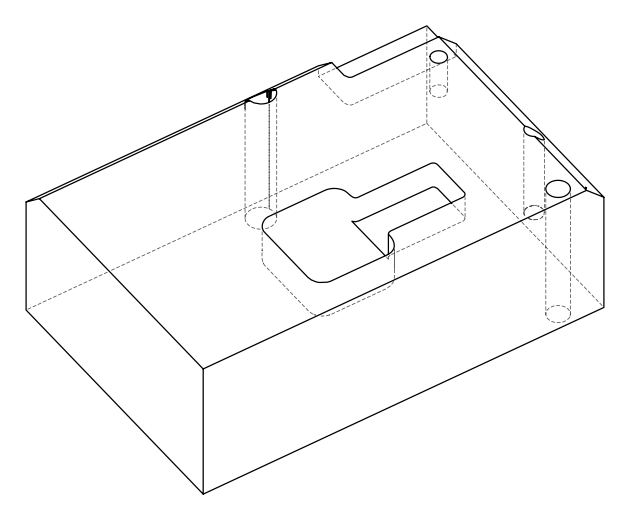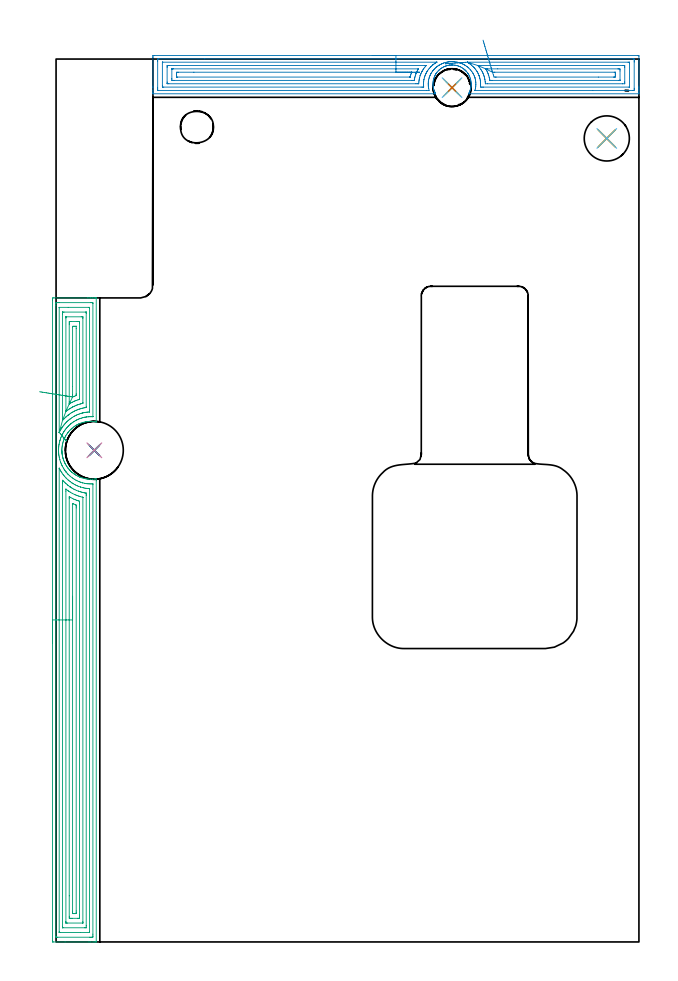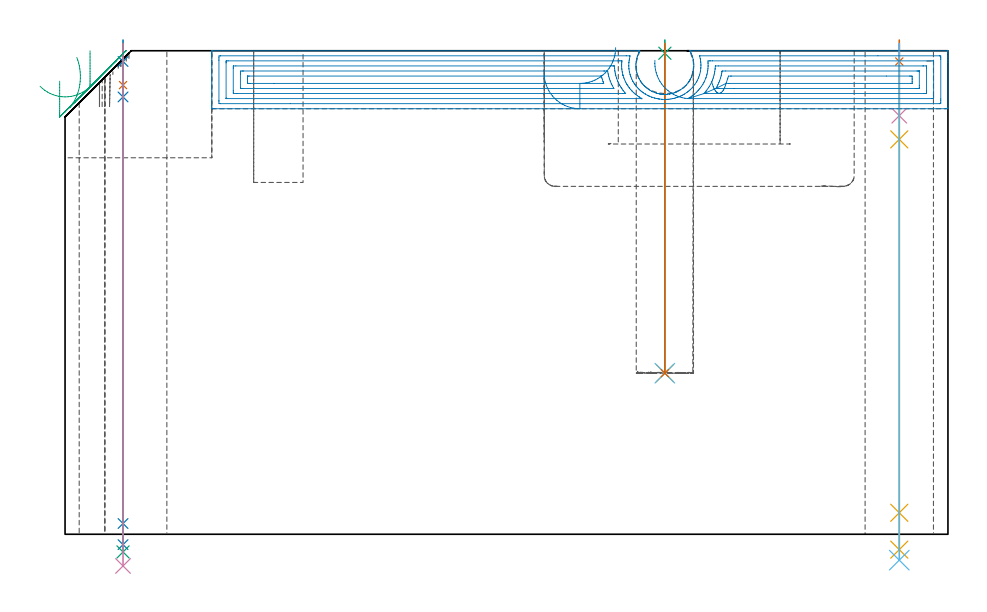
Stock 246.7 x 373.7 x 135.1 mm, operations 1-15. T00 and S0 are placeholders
(PLAN: 20 operations, 16 tool changes, 132.9 min)
(1 SPOT_DRILL | STEP1HOLE | NXT0321_9005460120000 | 0.05 min | 182 mm3)
(2 SPOT_DRILL_1 | STEP1HOLE_1 | NXT0321_9005460120000 | 0.05 min | 183 mm3)
(3 SPOT_DRILL_2 | STEP1POCKET | NXT0321_9005460120000 | 0.03 min | 3 mm3)
(4 DRILL_BLIND_HOLE_INTO_CENTER | STEP1HOLE | NXT0301_092 | 0.08 min | 1730 mm3)
(5 GUN_DRILL_THROUGH_HOLE | STEP1HOLE | UGT0307_009 | 0.67 min | 13352 mm3)
(6 DRILL_TO_ENLARGE_THROUGH_HOLE | STEP1HOLE | UGT0301_258 | 0.58 min | 23397 mm3)
(7 DRILL_BLIND_HOLE_INTO_CENTER_1 | STEP1HOLE_1 | NXT0301_035 | 0.05 min | 208 mm3)
(8 GUN_DRILL_THROUGH_HOLE_1 | STEP1HOLE_1 | UGT0307_002 | 0.61 min | 3529 mm3)
(9 SPADE_DRILL_TO_ENLARGE_THROUGH_HOLE | STEP1HOLE_1 | UGT0306_006 | 0.57 min | 21522 mm3)
(10 DRILL_TO_ENLARGE_THROUGH_HOLE_1 | STEP1HOLE_1 | UGT0301_058 | 0.59 min | 38191 mm3)
(11 DRILL_BLIND_HOLE_INTO_CENTER_2 | STEP1POCKET | NXT0301_065 | 0.37 min | 6148 mm3)
(12 DRILL_TO_ENLARGE_BLIND_HOLE | STEP1POCKET | UGT0301_375 | 0.37 min | 9744 mm3)
(13 BORE_BLIND_HOLE | STEP1POCKET | UGT0332_065 | 0.37 min | 2192 mm3)
(14 AREA_MILL | FG_CHAMFER_SURFACE | UGT0205_001 | 10.01 min | 27085 mm3)
(15 AREA_MILL_1 | FG_CHAMFER_SURFACE_1 | UGT0205_001 | 15.01 min | 46143 mm3)
(16 MILL_CORNER_NOTCH_RECTANGULAR | CORNER_NOTCH_RECTANGULAR | NXT0201_013 | Follow Part, ap 2.5, ae 75% | 17.71 min | 121466 mm3)
(17 MILL_OPEN_POCKET | POCKET_OPEN | NXT0201_008 | Follow Part, ap 1.5, ae 75% | 81.84 min | 259077 mm3)
(18 MILL_RECTANGULAR_POCKET | POCKET_RECTANGULAR_STRAIGHT | NXT0201_007 | Follow Part, ap 6.25, ae 75% | 2.84 min | 78554 mm3)
(19 MILL_BLIND_HOLE_FROM_SOLID_MATERIAL | STEP1POCKET_1 | NXT0201_013 | Spiral | 0.92 min | 5491 mm3)
(20 BORE_BLIND_HOLE_1 | STEP1POCKET_1 | UGT0332_073 | 0.16 min | 3 mm3)
(TOOL NXT0321_9005460120000 | NC Spot Drill, 142deg, 12mm, Carbide, Uncoated | D12 PA142 FL30 Z2)
(TOOL NXT0301_092 | Carbide Drill 12.1mm [860.1-1210-061A1-MM 2214] | D12.1 PA140 FL77 Z2)
(TOOL UGT0307_009 | Gun Drill 12 mm | D12 PA130 FL24 Z1)
(TOOL UGT0301_258 | Twist Drill 19.1 mm | D19.1 PA118 FL140 Z2)
(TOOL NXT0301_035 | Carbide Drill 6.4mm [860.1-0640-032A1-MM 2214] | D6.4 PA140 FL53 Z2)
(TOOL UGT0307_002 | Gun Drill 6 mm | D6 PA130 FL24 Z1)
(TOOL UGT0306_006 | Spade Drill 15.5mm | D15.5 PA132 FL10 Z2)
(TOOL UGT0301_058 | Twist Drill 24.5 mm | D24.5 PA118 FL160 Z2)
(TOOL NXT0301_065 | Carbide Drill 9.4mm [860.1-0940-075A1-MM 2214] | D9.4 PA140 FL98 Z2)
(TOOL UGT0301_375 | Twist Drill Flat Bottom 15 mm | D15 PA180 FL120 Z2)
(TOOL UGT0332_065 | 16 mm Boring Bar Slip Fit | D16)
(TOOL UGT0205_001 | Chamfer Mill 20 x 3 x 45 deg. | D20 FL50 Z2)
(TOOL NXT0201_013 | ENDMILL 10mm | D10 FL30 Z4)
(TOOL NXT0201_008 | ENDMILL 6mm [2P460-0600-NA 1630] | D6 FL26 Z6)
(TOOL NXT0201_007 | ENDMILL 25mm [R216.25-25050GCK54P 1620] | D25 R3 FL54 Z5)
(TOOL UGT0332_073 | 13.8 mm Rough Boring Bar | D13.8)
(OP 1 SPOT_DRILL)
G17 G21 G94 G90
T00 M6
G54
G17 G0 G90 X233.1 Y340.1 S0 M3
G43 Z145.1 H0
G94 G81 G98 Z132.1 F250. R138.1
G80
M5
M2
(OP 2 SPOT_DRILL_1)
G17 G21 G94 G90
T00 M6
G54
G17 G0 G90 X16.2 Y208.1 S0 M3
G43 Z145.1 H0
G94 G81 G98 Z132.1 F250. R138.1
G80
M5
M2
(OP 3 SPOT_DRILL_2)
G17 G21 G94 G90
T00 M6
G54
G17 G0 G90 X167.6 Y361.6 S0 M3
G43 Z145.1 H0
G94 G81 G98 Z134.403 F250. R138.1
G80
M5
M2
(OP 4 DRILL_BLIND_HOLE_INTO_CENTER)
G17 G21 G94 G90
T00 M6
G54
G17 G0 G90 X233.1 Y340.1 S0 M3
G43 Z145.1 H1
G94 G81 G98 Z116.95 F250. R137.1
G80
M5
M2
(OP 5 GUN_DRILL_THROUGH_HOLE)
G17 G21 G94 G90
T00 M6
G54
G17 G0 G90 X233.1 Y340.1 M8
G43 Z145.1 H0
Z131.31
S716 M3
G94 G1 Z110.336 F125. M26
G4 X.084
Z6. F250.
G4 X.084
Z-4.298 F125.
G4 X.084
M5
M9
G0 Z131.31
Z145.1
M2
(OP 6 DRILL_TO_ENLARGE_THROUGH_HOLE)
G17 G21 G94 G90
T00 M6
G54
G17 G0 G90 X233.1 Y340.1 S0 M3
G43 Z145.1 H0
G94 G73 G98 Z-7.238 F250. Q17.792 R137.1
G80
M5
M2
(OP 7 DRILL_BLIND_HOLE_INTO_CENTER_1)
G17 G21 G94 G90
T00 M6
G54
G17 G0 G90 X16.2 Y208.1 S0 M3
G43 Z145.1 H1
G94 G81 G98 Z125.5 F250. R137.1
G80
M5
M2
(OP 8 GUN_DRILL_THROUGH_HOLE_1)
G17 G21 G94 G90
T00 M6
G54
G17 G0 G90 X16.2 Y208.1 M8
G43 Z145.1 H0
Z132.472
S716 M3
G94 G1 Z122.193 F125. M26
G4 X.084
Z3. F250.
G4 X.084
Z-2.899 F125.
G4 X.084
M5
M9
G0 Z132.472
Z145.1
M2
(OP 9 SPADE_DRILL_TO_ENLARGE_THROUGH_HOLE)
G17 G21 G94 G90
T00 M6
G54
G17 G0 G90 X16.2 Y208.1 S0 M3
G43 Z145.1 H0
G94 G73 G98 Z-4.951 F250. Q14.005 R137.1
G80
M5
M2
(OP 10 DRILL_TO_ENLARGE_THROUGH_HOLE_1)
G17 G21 G94 G90
T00 M6
G54
G17 G0 G90 X16.2 Y208.1 S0 M3
G43 Z145.1 H0
G94 G73 G98 Z-8.861 F250. Q23.993 R137.1
G80
M5
M2
(OP 11 DRILL_BLIND_HOLE_INTO_CENTER_2)
G17 G21 G94 G90
T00 M6
G54
G17 G0 G90 X167.6 Y361.6 S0 M3
G43 Z145.1 H1
G94 G81 G98 Z45. F250. R137.1
G80
M5
M2
(OP 12 DRILL_TO_ENLARGE_BLIND_HOLE)
G17 G21 G94 G90
T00 M6
G54
G17 G0 G90 X167.6 Y361.6 S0 M3
G43 Z145.1 H0
G94 G73 G98 Z45. F250. Q12.871 R137.1
G80
M5
M2
(OP 13 BORE_BLIND_HOLE)
G17 G21 G94 G90
T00 M6
G54
G17 G0 G90 X167.6 Y361.6 S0 M3
G43 Z145.1 H0
G94 G85 G98 Z45. F250. R137.1
G80
M5
M2
(OP 14 AREA_MILL)
G17 G21 G94 G90
T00 M6
G54
G17 G0 G90 X133.85 Y375.2 S1061 M3
G43 Z145.1 H0
Z128.9
G94 G1 X133.888 Z128.028 F250.
X134.002 Z127.163
X134.191 Z126.312
X134.453 Z125.48
X134.787 Z124.674
X135.19 Z123.9
X135.658 Z123.164
X136.19 Z122.472
X136.779 Z121.829
X137.422 Z121.24
X138.114 Z120.708
X138.85 Z120.24
X139.624 Z119.837
X140.43 Z119.503
X141.262 Z119.241
X142.114 Z119.052
X142.978 Z118.938
X143.85 Z118.9
X246.088
X246.433 Y375.196 Z118.902
X246.69 Y375.192 Z118.906
X246.7 Y374.931 Z119.166
Y362.214 Z131.88
Y361.655 Z132.442
Y361.325 Z132.771
Y360.766 Z133.33
Y360.437 Z133.658
Y359.779 Z134.321
Y359.406 Z134.693
X246.693 Y359.037 Z135.054
X246.69 Y359.003 Z135.088
X246.535 Y359. Z135.1
X174.655
X174.6 Y359.005 Z135.092
X174.623 Y359.06 Z135.038
X174.655 Y359.124 Z134.976
X174.721 Y359.242 Z134.858
X174.757 Y359.31 Z134.79
X174.928 Y359.65 Z134.45
X175.018 Y359.854 Z134.246
X175.19 Y360.294 Z133.806
X175.338 Y360.738 Z133.362
X175.521 Y361.415 Z132.685
X175.559 Y361.622 Z132.478
X175.625 Y362.063 Z132.037
X175.67 Y362.506 Z131.594
X175.69 Y362.948 Z131.152
X175.687 Y363.39 Z130.71
X175.66 Y363.833 Z130.267
X175.606 Y364.274 Z129.826
X175.521 Y364.785 Z129.315
X175.427 Y365.158 Z128.942
X175.295 Y365.602 Z128.498
X175.138 Y366.042 Z128.058
X174.949 Y366.487 Z127.613
X174.735 Y366.926 Z127.174
X174.655 Y367.072 Z127.028
X174.629 Y367.121 Z126.979
X174.476 Y367.365 Z126.732
X174.413 Y367.467 Z126.629
X174.359 Y367.544 Z126.55
X174.209 Y367.766 Z126.334
X174.178 Y367.81 Z126.29
X173.736 Y368.38 Z125.716
X173.598 Y368.54 Z125.559
X173.465 Y368.681 Z125.418
X173.453 Y368.693 Z125.405
X173.154 Y368.986 Z125.113
X173.11 Y369.025 Z125.072
X173.043 Y369.086 Z125.013
X172.87 Y369.245 Z124.854
X172.844 Y369.268 Z124.831
X172.779 Y369.321 Z124.777
X172.654 Y369.425 Z124.674
X172.457 Y369.577 Z124.521
X171.952 Y369.922 Z124.177
X171.53 Y370.17 Z123.927
X171.51 Y370.182 Z123.915
X171.06 Y370.421 Z123.677
X170.974 Y370.461 Z123.638
X170.85 Y370.513 Z123.587
X170.637 Y370.598 Z123.497
X170.573 Y370.624 Z123.471
X170.377 Y370.697 Z123.4
X170.168 Y370.773 Z123.324
X169.723 Y370.906 Z123.19
X169.276 Y371.016 Z123.081
X168.898 Y371.086 Z123.013
X168.83 Y371.099 Z123.001
X168.384 Y371.155 Z122.944
X167.938 Y371.183 Z122.908
X167.874 Z122.905
X167.629 Y371.187 Z122.903
X167.602 Y371.188 Z122.902
X167.512 Z122.899
X167.469 Y371.187 Z122.901
X167.317 Y371.181 Z122.907
X167.252 Y371.179 Z122.913
X167.177 Y371.177 Z122.919
X167.045 Y371.172 Z122.925
X166.619 Y371.129 Z122.965
X166.599 Y371.127 Z122.967
X166.555 Y371.121 Z122.975
X166.399 Y371.099 Z123.
X166.173 Y371.063 Z123.034
X166.152 Y371.06 Z123.037
X165.707 Y370.967 Z123.13
X165.259 Y370.845 Z123.251
X165.138 Y370.805 Z123.293
X164.833 Y370.702 Z123.394
X164.815 Y370.695 Z123.401
X164.23 Y370.461 Z123.638
X163.923 Y370.31 Z123.787
X163.586 Y370.123 Z123.977
X163.472 Y370.059 Z124.041
X163.24 Y369.913 Z124.186
X163.031 Y369.783 Z124.317
X162.742 Y369.578 Z124.522
X162.436 Y369.333 Z124.766
X162.139 Y369.077 Z125.022
X162.019 Y368.957 Z125.142
X161.94 Y368.877 Z125.219
X161.857 Y368.795 Z125.303
X161.755 Y368.693 Z125.405
X161.247 Y368.117 Z125.983
X161.019 Y367.81 Z126.29
X160.843 Y367.544 Z126.554
X160.815 Y367.502 Z126.598
X160.73 Y367.373 Z126.727
X160.466 Y366.926 Z127.174
X160.354 Y366.715 Z127.385
X160.066 Y366.042 Z128.058
X159.905 Y365.602 Z128.498
X159.774 Y365.158 Z128.942
X159.67 Y364.717 Z129.383
X159.592 Y364.274 Z129.826
X159.54 Y363.833 Z130.267
X159.513 Y363.39 Z130.71
X159.51 Y362.948 Z131.152
X159.53 Y362.506 Z131.594
X159.575 Y362.063 Z132.037
X159.644 Y361.622 Z132.478
X159.739 Y361.179 Z132.921
X159.859 Y360.738 Z133.362
X160.01 Y360.294 Z133.806
X160.186 Y359.854 Z134.246
X160.318 Y359.56 Z134.54
X160.369 Y359.457 Z134.643
X160.391 Y359.412 Z134.687
X160.507 Y359.193 Z134.904
X160.514 Y359.178 Z134.918
X160.6 Y359.004 Z135.089
X160.369 Y359. Z135.1
X41.165
X41.01 Y359.003 Z135.088
X41.007 Y359.037 Z135.054
X41. Y359.406 Z134.693
Y359.779 Z134.32
Y360.437 Z133.658
Y361.654 Z132.442
Y362.214 Z131.88
Y374.372 Z119.726
X41.002 Y374.651 Z119.446
X41.008 Y375.192 Z118.906
X41.066 Y375.194 Z118.903
X41.612 Y375.2 Z118.9
X143.85
Y373.786 Z120.314
X244.28 Y373.785 Z120.315
X244.302 Y373.784 Z120.316
X244.69 Y373.763 Z120.337
X244.697 Y373.37 Z120.73
X244.699 Y372.875 Z121.225
X244.7 Y372.479 Z121.621
X244.699 Y361.325 Z132.775
X244.698 Y360.932 Z133.168
X244.69 Y360.437 Z133.663
X244.324 Y360.416 Z133.684
X244.302 Y360.415 Z133.685
X227.137 Y360.414 Z133.686
X177.356 Y360.415 Z133.685
X177.334 Y360.417 Z133.683
X177.314 Y360.42 Z133.68
X177.298 Y360.426 Z133.674
Y360.437 Z133.663
X177.303 Y360.468 Z133.632
X177.334 Y360.591 Z133.509
X177.482 Y361.178 Z132.922
X177.511 Y361.325 Z132.775
X177.608 Y361.942 Z132.158
X177.635 Y362.214 Z131.886
X177.673 Y362.765 Z131.335
X177.679 Y363.102 Z130.998
X177.663 Y363.664 Z130.436
X177.638 Y363.991 Z130.109
X177.549 Y364.665 Z129.435
X177.509 Y364.879 Z129.221
X177.334 Y365.614 Z128.486
X177.289 Y365.767 Z128.333
X177.269 Y365.832 Z128.268
X177.088 Y366.327 Z127.773
X176.955 Y366.656 Z127.444
X176.646 Y367.341 Z126.759
X176.535 Y367.544 Z126.556
X176.441 Y367.711 Z126.389
X175.963 Y368.433 Z125.667
X175.548 Y368.973 Z125.127
X175.254 Y369.321 Z124.779
X174.655 Y369.914 Z124.186
X174.325 Y370.209 Z123.891
X174.012 Y370.46 Z123.64
X173.762 Y370.643 Z123.457
X173.067 Y371.098 Z123.002
X172.87 Y371.217 Z122.883
X172.589 Y371.377 Z122.723
X172.166 Y371.592 Z122.508
X171.977 Y371.677 Z122.423
X171.204 Y371.986 Z122.114
X171.084 Y372.03 Z122.07
X171.016 Y372.053 Z122.047
X170.525 Y372.196 Z121.904
X170.191 Y372.282 Z121.818
X169.8 Y372.375 Z121.725
X169.298 Y372.467 Z121.633
X168.741 Y372.54 Z121.56
X168.405 Y372.568 Z121.532
X168.097 Y372.59 Z121.51
X167.786 Y372.602 Z121.498
X167.621 Y372.606 Z121.494
X167.547 Y372.607 Z121.493
X167.512
X166.912 Y372.583 Z121.517
X166.878 Y372.581 Z121.519
X166.619 Y372.553 Z121.547
X166.108 Y372.495 Z121.605
X165.93 Y372.469 Z121.631
X165.726 Y372.436 Z121.664
X165.35 Y372.361 Z121.739
X164.833 Y372.239 Z121.861
X164.634 Y372.185 Z121.915
X163.992 Y371.986 Z122.114
X163.953 Y371.974 Z122.126
X163.318 Y371.718 Z122.382
X163.206 Y371.67 Z122.43
X163.048 Y371.596 Z122.504
X162.715 Y371.429 Z122.671
X162.155 Y371.122 Z122.978
X162.14 Y371.113 Z122.987
X162.116 Y371.098 Z123.002
X161.6 Y370.761 Z123.339
X161.262 Y370.519 Z123.581
X161.088 Y370.383 Z123.717
X160.876 Y370.209 Z123.891
X160.605 Y369.974 Z124.126
X160.369 Y369.75 Z124.35
X160.156 Y369.533 Z124.567
X159.96 Y369.321 Z124.779
X159.733 Y369.065 Z125.035
X159.476 Y368.765 Z125.335
X159.333 Y368.575 Z125.525
X159.234 Y368.433 Z125.667
X158.975 Y368.042 Z126.058
X158.666 Y367.544 Z126.556
X158.635 Y367.493 Z126.607
X158.583 Y367.4 Z126.7
X158.349 Y366.889 Z127.211
X158.249 Y366.656 Z127.444
X158.089 Y366.259 Z127.841
X157.921 Y365.767 Z128.333
X157.868 Y365.591 Z128.509
X157.69 Y364.915 Z129.185
X157.685 Y364.885 Z129.215
X157.572 Y364.108 Z129.992
X157.562 Y363.991 Z130.109
X157.52 Y363.272 Z130.828
X157.521 Y363.102 Z130.998
X157.546 Y362.357 Z131.743
X157.561 Y362.214 Z131.886
X157.612 Y361.814 Z132.286
X157.684 Y361.332 Z132.768
X157.69 Y361.301 Z132.799
X157.895 Y360.437 Z133.663
X157.71 Y360.417 Z133.683
X157.69 Y360.416 Z133.684
X156.82 Y360.414 Z133.686
X43.42 Y360.415 Z133.685
X43.398 Y360.416 Z133.684
X43.01 Y360.437 Z133.663
X43.003 Y360.83 Z133.27
X43.001 Y361.325 Z132.775
X43. Y361.721 Z132.379
X43.001 Y372.875 Z121.225
X43.002 Y373.268 Z120.832
X43.01 Y373.763 Z120.337
X43.376 Y373.784 Z120.316
X43.398 Y373.785 Z120.315
X62.939 Y373.786 Z120.314
X143.85
Y372.372 Z121.728
X160.958 Y372.371 Z121.729
X161.083 Y372.368 Z121.732
X161.133 Y372.366 Z121.734
X161.134 Y372.365 Z121.735
X161.124 Y372.356 Z121.744
X161.069 Y372.32 Z121.78
X160.98 Y372.267 Z121.833
X160.523 Y371.986 Z122.114
X160.429 Y371.926 Z122.174
X160.369 Y371.886 Z122.214
X159.905 Y371.56 Z122.54
X159.476 Y371.232 Z122.868
X159.402 Y371.172 Z122.928
X159.316 Y371.098 Z123.002
X158.931 Y370.751 Z123.349
X158.583 Y370.417 Z123.683
X158.481 Y370.311 Z123.789
X158.387 Y370.209 Z123.891
X158.062 Y369.839 Z124.261
X157.69 Y369.408 Z124.692
X157.652 Y369.359 Z124.741
X157.625 Y369.321 Z124.779
X157.289 Y368.831 Z125.269
X157.032 Y368.433 Z125.667
X156.942 Y368.289 Z125.811
X156.797 Y368.047 Z126.053
X156.627 Y367.713 Z126.387
X156.548 Y367.544 Z126.556
X156.35 Y367.101 Z126.999
X156.17 Y366.656 Z127.444
X156.098 Y366.463 Z127.637
X155.904 Y365.889 Z128.211
X155.879 Y365.793 Z128.307
X155.873 Y365.767 Z128.333
X155.712 Y365.071 Z129.029
X155.679 Y364.879 Z129.221
X155.594 Y364.3 Z129.8
X155.561 Y363.991 Z130.109
X155.53 Y363.475 Z130.625
X155.521 Y363.102 Z130.998
X155.531 Y362.731 Z131.369
X155.56 Y362.214 Z131.886
X155.58 Y361.93 Z132.17
X155.583 Y361.854 Z132.246
Y361.839 Z132.261
X155.572 Y361.835 Z132.265
X155.528 Y361.832 Z132.268
X155.398 Y361.83 Z132.27
X155.011 Y361.829 Z132.271
X154.506 Y361.828 Z132.272
X45.57 Y361.829 Z132.271
X45.183 Y361.831 Z132.269
X45.055 Y361.833 Z132.267
X45.017 Y361.835 Z132.265
X45.01 Y361.91 Z132.19
X45.005 Y362.031 Z132.069
X45.001 Y362.214 Z131.886
X45. Y362.396 Z131.704
X45.001 Y372.168 Z121.932
X45.008 Y372.351 Z121.749
X45.011 Y372.366 Z121.734
X45.016 Y372.368 Z121.732
X45.038 Y372.37 Z121.73
X45.087 Y372.371 Z121.729
X45.183 Y372.372 Z121.728
X143.85
Y370.957 Z123.143
X155.904
X156.047 Y370.956 Z123.144
X156.531 Y370.95 Z123.15
X156.657 Y370.939 Z123.161
X156.386 Y370.619 Z123.481
X156.037 Y370.209 Z123.891
X155.977 Y370.137 Z123.963
X155.904 Y370.044 Z124.056
X155.607 Y369.617 Z124.483
X155.407 Y369.321 Z124.779
X155.252 Y369.082 Z125.018
X155.011 Y368.695 Z125.405
X154.917 Y368.527 Z125.573
X154.869 Y368.433 Z125.667
X154.625 Y367.929 Z126.171
X154.451 Y367.544 Z126.556
X154.353 Y367.311 Z126.789
X154.118 Y366.706 Z127.394
X154.106 Y366.668 Z127.432
X154.102 Y366.656 Z127.444
X153.904 Y365.981 Z128.119
X153.849 Y365.767 Z128.333
X153.73 Y365.265 Z128.835
X153.668 Y364.879 Z129.221
X153.612 Y364.495 Z129.605
X153.559 Y363.991 Z130.109
X153.498 Y363.249 Z130.851
X153.413 Y363.247 Z130.853
X153.226 Y363.244 Z130.856
X153.084 Y363.243 Z130.857
X152.333
X47.72
X47.08 Y363.249 Z130.851
X47.01 Y363.251 Z130.849
X47.007 Y363.346 Z130.754
X47.003 Y363.551 Z130.549
X47. Y363.96 Z130.14
Y370.209 Z123.891
X47.004 Y370.638 Z123.462
X47.009 Y370.853 Z123.247
X47.013 Y370.951 Z123.149
X47.115 Y370.953 Z123.147
X47.862 Y370.957 Z123.143
X48.003
X143.85
Y369.543 Z124.557
X153.267
X153.303 Y369.542 Z124.558
X153.328 Y369.539 Z124.561
X153.333 Y369.538 Z124.562
X153.327 Y369.524 Z124.576
X153.28 Y369.435 Z124.665
X153.214 Y369.321 Z124.779
X152.91 Y368.747 Z125.353
X152.755 Y368.433 Z125.667
X152.623 Y368.144 Z125.956
X152.364 Y367.544 Z126.556
X152.355 Y367.522 Z126.578
X152.333 Y367.462 Z126.638
X152.126 Y366.861 Z127.239
X152.062 Y366.656 Z127.444
X151.922 Y366.176 Z127.924
X151.822 Y365.767 Z128.333
X151.749 Y365.459 Z128.641
X151.646 Y364.879 Z129.221
X151.613 Y364.706 Z129.394
X151.599 Y364.664 Z129.436
X151.551 Y364.662 Z129.438
X151.44 Y364.66 Z129.44
X150.77 Y364.657 Z129.443
X150.547
X49.871
X49.648 Y364.659 Z129.441
X49.425 Y364.662 Z129.438
X49.01 Y364.671 Z129.429
X49.007 Y364.879 Z129.221
X49.001 Y365.523 Z128.577
Y369.321 Z124.779
X49.004 Y369.482 Z124.618
X49.006 Y369.522 Z124.578
X49.009 Y369.536 Z124.564
X49.053 Y369.538 Z124.562
X49.201 Y369.541 Z124.559
X49.425 Y369.543 Z124.557
X49.648
X143.85
Y368.129 Z125.971
X150.315 Y368.128 Z125.972
X150.436 Y368.126 Z125.974
X150.5 Y368.123 Z125.977
X150.508 Y368.121 Z125.979
X150.507 Y368.111 Z125.989
X150.499 Y368.079 Z126.021
X150.46 Y367.974 Z126.126
X150.367 Y367.724 Z126.376
X150.304 Y367.544 Z126.556
X150.142 Y367.059 Z127.041
X150.018 Y366.656 Z127.444
X149.936 Y366.375 Z127.725
X149.884 Y366.192 Z127.908
X149.856 Y366.1 Z128.
X149.848 Y366.077 Z128.023
X149.836 Y366.075 Z128.025
X149.801 Y366.073 Z128.027
X149.654 Y366.072 Z128.028
X51.434
X51.127 Y366.073 Z128.027
X51.052 Y366.075 Z128.025
X51.019 Y366.078 Z128.022
X51.01 Y366.092 Z128.008
X51.004 Y366.196 Z127.904
X51.001 Y366.656 Z127.444
X51. Y367.087 Z127.013
X51.001 Y367.544 Z126.556
X51.004 Y367.972 Z126.128
X51.01 Y368.113 Z125.987
X51.141 Y368.122 Z125.978
X51.434 Y368.126 Z125.974
X51.74 Y368.128 Z125.972
X58.333 Y368.129 Z125.971
X143.85
X144.722 Z126.009
X145.586 Z126.123
X146.438 Z126.312
X147.27 Z126.574
X148.076 Z126.908
X148.85 Z127.311
X149.586 Z127.78
X150.278 Z128.311
X150.921 Z128.9
X151.51 Z129.543
X152.042 Z130.235
X152.51 Z130.971
X152.913 Z131.745
X153.247 Z132.551
X153.509 Z133.383
X153.698 Z134.235
X153.812 Z135.1
X153.85 Z135.971
G0 X164.82 Y371.713 Z132.412
G1 X164.797 Y371.711 Z131.54
X164.849 Y371.715 Z130.67
X164.977 Y371.724 Z129.807
X165.18 Y371.738 Z128.958
X165.455 Y371.758 Z128.131
X165.802 Y371.782 Z127.33
X166.216 Y371.811 Z126.563
X166.696 Y371.846 Z125.836
X167.237 Y371.884 Z125.152
X167.836 Y371.926 Z124.519
X168.487 Y371.972 Z123.941
X169.186 Y372.022 Z123.421
X169.928 Y372.075 Z122.965
X170.706 Y372.13 Z122.575
X171.516 Y372.187 Z122.254
X172.35 Y372.246 Z122.006
X173.202 Y372.307 Z121.831
X174.067 Y372.368 Z121.732
X174.096 Y372.37 Z121.73
X174.181 Y372.371 Z121.729
X174.268 Y372.372 Z121.728
X242.13 Y372.371 Z121.729
X242.517 Y372.369 Z121.731
X242.645 Y372.367 Z121.733
X242.683 Y372.365 Z121.735
X242.69 Y372.29 Z121.81
X242.695 Y372.169 Z121.931
X242.699 Y371.986 Z122.114
X242.7 Y371.804 Z122.296
X242.699 Y362.032 Z132.068
X242.692 Y361.849 Z132.251
X242.689 Y361.834 Z132.266
X242.684 Y361.832 Z132.268
X242.662 Y361.83 Z132.27
X242.613 Y361.829 Z132.271
X242.517 Y361.828 Z132.272
X180.906 Y361.829 Z132.271
X180.399
X180.013 Y361.832 Z132.268
X179.636 Y361.835 Z132.265
X179.652 Y362.214 Z131.886
X179.666 Y362.559 Z131.541
X179.679 Y363.102 Z130.998
X179.672 Y363.441 Z130.659
X179.64 Y363.991 Z130.109
X179.594 Y364.408 Z129.692
X179.523 Y364.879 Z129.221
X179.39 Y365.499 Z128.601
X179.317 Y365.767 Z128.333
X179.12 Y366.433 Z127.667
X179.04 Y366.656 Z127.444
X178.992 Y366.783 Z127.317
X178.648 Y367.544 Z126.556
X178.512 Y367.834 Z126.266
X178.227 Y368.354 Z125.746
X178.176 Y368.433 Z125.667
X177.839 Y368.935 Z125.165
X177.556 Y369.321 Z124.779
X177.334 Y369.615 Z124.485
X177.06 Y369.941 Z124.159
X176.814 Y370.209 Z123.891
X176.441 Y370.579 Z123.521
X175.882 Y371.098 Z123.002
X175.548 Y371.367 Z122.733
X175.191 Y371.632 Z122.468
X174.669 Y371.986 Z122.114
X174.629 Y372.012 Z122.088
X174.207 Y372.276 Z121.824
X174.081 Y372.357 Z121.743
X174.067 Y372.368 Z121.732
X178.541 Y370.951 Z123.149
X178.565 Y370.953 Z123.147
X178.643 Y370.955 Z123.145
X178.802 Y370.957 Z123.143
X179.12
X239.98
X240.62 Y370.951 Z123.149
X240.69 Y370.949 Z123.151
X240.693 Y370.854 Z123.246
X240.697 Y370.649 Z123.451
X240.7 Y370.24 Z123.86
Y363.991 Z130.109
X240.696 Y363.562 Z130.538
X240.691 Y363.347 Z130.753
X240.687 Y363.25 Z130.85
X240.585 Y363.247 Z130.853
X239.838 Y363.243 Z130.857
X239.697
X182.55
X181.799 Y363.248 Z130.852
X181.701 Y363.25 Z130.85
X181.648 Y363.991 Z130.109
X181.633 Y364.155 Z129.945
X181.533 Y364.879 Z129.221
X181.48 Y365.196 Z128.904
X181.349 Y365.767 Z128.333
X181.18 Y366.383 Z127.717
X181.089 Y366.656 Z127.444
X180.906 Y367.191 Z126.909
X180.752 Y367.544 Z126.556
X180.631 Y367.818 Z126.282
X180.328 Y368.433 Z125.667
X180.013 Y368.984 Z125.116
X179.789 Y369.321 Z124.779
X179.293 Y370.037 Z124.063
X179.16 Y370.209 Z123.891
X179.12 Y370.261 Z123.839
X178.541 Y370.951 Z123.149
X181.882 Y369.52 Z124.58
X182.246 Y369.536 Z124.564
X182.471 Y369.541 Z124.559
X182.692 Y369.542 Z124.558
X186.933 Y369.543 Z124.557
X237.829
X238.052 Y369.541 Z124.559
X238.275 Y369.538 Z124.562
X238.69 Y369.529 Z124.571
X238.693 Y369.321 Z124.779
X238.699 Y368.677 Z125.423
Y364.879 Z129.221
X238.696 Y364.718 Z129.382
X238.693 Y364.678 Z129.422
X238.691 Y364.664 Z129.436
X238.647 Y364.662 Z129.438
X238.499 Y364.659 Z129.441
X238.275 Y364.657 Z129.443
X238.052
X184.477 Y364.658 Z129.442
X183.804 Y364.661 Z129.439
X183.584 Y364.664 Z129.436
X183.552 Y364.879 Z129.221
X183.546 Y364.917 Z129.183
X183.46 Y365.379 Z128.721
X183.378 Y365.767 Z128.333
X183.318 Y366.032 Z128.068
X183.136 Y366.656 Z127.444
X182.925 Y367.312 Z126.788
X182.835 Y367.544 Z126.556
X182.692 Y367.895 Z126.205
X182.442 Y368.433 Z125.667
X182.223 Y368.899 Z125.201
X181.882 Y369.52 Z124.58
X184.711 Y368.122 Z125.978
X184.787 Y368.124 Z125.976
X185.37 Y368.128 Z125.972
X185.676 Y368.129 Z125.971
X236.266 Y368.128 Z125.972
X236.573 Y368.127 Z125.973
X236.648 Y368.124 Z125.976
X236.681 Y368.122 Z125.978
X236.69 Y368.108 Z125.992
X236.696 Y368.004 Z126.096
X236.699 Y367.544 Z126.556
X236.7 Y367.113 Z126.987
X236.699 Y366.656 Z127.444
X236.696 Y366.228 Z127.872
X236.69 Y366.087 Z128.013
X236.559 Y366.078 Z128.022
X236.266 Y366.074 Z128.026
X235.96 Y366.072 Z128.028
X229.526 Y366.071 Z128.029
X186.263 Y366.072 Z128.028
X185.956 Y366.073 Z128.027
X185.37 Y366.078 Z128.022
X185.191 Y366.656 Z127.444
X185.111 Y366.914 Z127.186
X184.74 Y368.023 Z126.077
X184.711 Y368.122 Z125.978
X184.526 Y368.751 Z125.402
X184.329 Y369.425 Z124.885
X184.119 Y370.141 Z124.432
X183.899 Y370.891 Z124.045
X183.67 Y371.671 Z123.728
X183.434 Y372.474 Z123.483
X183.193 Y373.295 Z123.311
X182.949 Y374.127 Z123.215
X182.704 Y374.964 Z123.195
X182.459 Y375.799 Z123.251
X182.216 Y376.627 Z123.383
X181.977 Y377.44 Z123.589
X181.745 Y378.233 Z123.869
X181.52 Y379. Z124.219
X181.304 Y379.734 Z124.638
X181.1 Y380.431 Z125.122
X180.908 Y381.084 Z125.667
X180.731 Y381.69 Z126.27
G0 Z145.1
M5
M2
(OP 15 AREA_MILL_1)
G17 G21 G94 G90
T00 M6
G54
G17 G0 G90 X-1.5 Y126.3 S1061 M3
G43 Z145.1 H0
Z126.6
G94 G1 Y126.338 Z125.728 F250.
Y126.452 Z124.863
Y126.641 Z124.012
Y126.903 Z123.18
Y127.237 Z122.374
Y127.64 Z121.6
Y128.109 Z120.864
Y128.64 Z120.172
Y129.229 Z119.529
Y129.872 Z118.94
Y130.564 Z118.408
Y131.3 Z117.94
Y132.074 Z117.537
Y132.88 Z117.203
Y133.712 Z116.941
Y134.564 Z116.752
Y135.428 Z116.638
Y136.3 Z116.6
Y271.546
X-1.499 Y271.991 Z116.601
X-1.495 Y272.434 Z116.603
X-1.492 Y272.59 Z116.606
X-1.058 Y272.595 Z117.039
X-0.457 Y272.6 Z117.64
X13.315 Z131.41
X13.916 Z132.01
X14.475 Z132.572
X14.796 Z132.892
X15.356 Z133.452
X15.677 Z133.772
X16.319 Z134.418
X16.678 Z134.777
X16.999 Y272.596 Z135.09
X17. Y272.595
Y272.437 Z135.1
Y220.214
Y220.159 Z135.097
Y220.157
X16.998 Z135.095
X16.967 Y220.153 Z135.064
X16.91 Y220.154 Z135.007
X16.702 Y220.183 Z134.801
X16.482 Y220.217 Z134.582
X16.263 Y220.245 Z134.363
X15.386 Y220.318 Z133.486
X14.51 Y220.336 Z132.61
X13.633 Y220.292 Z131.733
X13.028 Y220.221 Z131.128
X12.757 Y220.19 Z130.856
X12.551 Y220.158 Z130.65
X11.882 Y220.009 Z129.977
X11.003 Y219.766 Z129.102
X10.412 Y219.555 Z128.512
X10.127 Y219.452 Z128.226
X9.669 Y219.265 Z127.767
X9.512 Y219.189 Z127.607
X9.36 Y219.117 Z127.459
X9.25 Y219.064 Z127.349
X9.175 Y219.024 Z127.274
X9.071 Y218.969 Z127.168
X9.005 Y218.935 Z127.104
X8.809 Y218.832 Z126.909
X8.669 Y218.752 Z126.769
X8.373 Y218.583 Z126.473
X8.19 Y218.47 Z126.29
X8.034 Y218.373 Z126.133
X7.48 Y217.982 Z125.579
X6.828 Y217.481 Z124.927
X6.621 Y217.303 Z124.719
X6.551 Y217.238 Z124.649
X6.429 Y217.125 Z124.525
X6.241 Y216.952 Z124.339
X5.87 Y216.589 Z123.969
X5.744 Y216.453 Z123.843
X5.695 Y216.397 Z123.794
X5.414 Y216.079 Z123.514
X5.096 Y215.697 Z123.194
X4.933 Y215.486 Z123.033
X4.867 Y215.399 Z122.967
X4.52 Y214.894 Z122.62
X4.459 Y214.805 Z122.559
X4.1 Y214.219 Z122.2
X3.991 Y214.04 Z122.09
X3.907 Y213.885 Z122.006
X3.723 Y213.519 Z121.82
X3.698 Y213.469 Z121.795
X3.64 Y213.343 Z121.738
X3.568 Y213.187 Z121.667
X3.517 Y213.073 Z121.614
X3.493 Y213.021 Z121.59
X3.316 Y212.58 Z121.415
X3.157 Y212.18 Z121.253
X3.136 Y212.129 Z121.233
X3.115 Y212.072 Z121.213
X2.985 Y211.656 Z121.081
X2.866 Y211.237 Z120.963
X2.796 Y210.954 Z120.895
X2.756 Y210.791 Z120.856
X2.664 Y210.344 Z120.763
X2.589 Y209.899 Z120.688
X2.531 Y209.452 Z120.63
X2.489 Y209.007 Z120.588
X2.463 Y208.548 Z120.562
X2.456 Y208.114 Z120.55
X2.461 Y207.92 Z120.553
X2.463 Y207.668 Z120.56
X2.471 Y207.531 Z120.568
X2.479 Y207.414 Z120.572
X2.486 Y207.254 Z120.584
X2.488 Y207.222 Z120.586
X2.525 Y206.824 Z120.621
X2.53 Y206.776 Z120.625
X2.566 Y206.487 Z120.663
X2.587 Y206.329 Z120.683
X2.653 Y205.931 Z120.748
X2.661 Y205.884 Z120.756
X2.711 Y205.629 Z120.809
X2.75 Y205.437 Z120.849
X2.759 Y205.402 Z120.857
X2.815 Y205.177 Z120.91
X2.858 Y204.992 Z120.956
X2.916 Y204.785 Z121.015
X2.98 Y204.559 Z121.079
X3.052 Y204.325 Z121.152
X3.111 Y204.145 Z121.205
X3.116 Y204.128 Z121.211
X3.294 Y203.652 Z121.391
X3.476 Y203.208 Z121.574
X3.683 Y202.759 Z121.782
X3.722 Y202.681 Z121.822
X3.906 Y202.316 Z122.004
X3.955 Y202.226 Z122.053
X3.991 Y202.16 Z122.089
X4.142 Y201.914 Z122.237
X4.437 Y201.423 Z122.535
X4.648 Y201.108 Z122.745
X4.869 Y200.799 Z122.965
X5.04 Y200.575 Z123.138
X5.074 Y200.531 Z123.172
X5.404 Y200.135 Z123.501
X5.745 Y199.747 Z123.842
X5.804 Y199.682 Z123.903
X5.843 Y199.639 Z123.943
X5.881 Y199.602 Z123.981
X5.988 Y199.498 Z124.084
X6.103 Y199.384 Z124.201
X6.227 Y199.262 Z124.326
X6.621 Y198.896 Z124.719
X6.746 Y198.789 Z124.843
X6.794 Y198.747 Z124.892
X7.143 Y198.467 Z125.241
X7.31 Y198.342 Z125.406
X7.497 Y198.2 Z125.596
X7.557 Y198.158 Z125.657
X7.75 Y198.024 Z125.846
X7.93 Y197.897 Z126.029
X7.99 Y197.855 Z126.088
X8.19 Y197.728 Z126.285
X8.376 Y197.617 Z126.471
X8.759 Y197.407 Z126.859
X9.25 Y197.14 Z127.349
X9.482 Y197.024 Z127.582
X9.604 Y196.963 Z127.704
X9.864 Y196.848 Z127.964
X9.899 Y196.834 Z127.998
X10.127 Y196.743 Z128.226
X11.003 Y196.434 Z129.102
X11.88 Y196.191 Z129.979
X12.396 Y196.071 Z130.496
X12.757 Y196.009 Z130.856
X13.194 Y195.948 Z131.294
X13.633 Y195.906 Z131.733
X14.51 Y195.864 Z132.61
X15.386 Y195.882 Z133.486
X16.263 Y195.96 Z134.363
X16.722 Y196.02 Z134.821
X16.998 Y196.066 Z135.098
X17. Y195.218 Z135.1
Y0.163
Y0.005 Z135.09
X16.999 Y0.004
X16.678 Y0. Z134.777
X16.319 Z134.418
X15.677 Z133.772
X14.475 Z132.572
X13.916 Z132.01
X3.821 Z121.919
X-1.268 Z116.829
X-1.339 Y0.001 Z116.758
X-1.492 Y0.01 Z116.606
X-1.499 Y0.163 Z116.599
X-1.5 Y0.609 Z116.6
Y136.3
X-0.086 Z118.014
Y269.313
X-0.084 Y270.111 Z118.016
X-0.082 Y270.206 Z118.018
X-0.068 Y270.59 Z118.032
X0.317 Y270.597 Z118.417
X0.704 Y270.599 Z118.804
X1.195 Y270.6 Z119.295
X14.796 Y270.599 Z132.896
X15.291 Y270.596 Z133.391
X15.492 Y270.59 Z133.592
X15.579 Y270.566 Z133.679
X15.584 Y270.3 Z133.684
X15.585 Y270.206 Z133.685
Y222.392
X15.584 Y222.342 Z133.684
X15.582 Y222.319 Z133.682
X15.58 Y222.316 Z133.68
X15.566 Y222.313 Z133.666
X14.796 Y222.325 Z132.896
X14.474 Y222.326 Z132.574
X13.916 Y222.302 Z132.016
X13.634 Y222.285 Z131.734
X13.035 Y222.225 Z131.135
X12.835 Y222.202 Z130.935
X12.514 Y222.154 Z130.614
X12.154 Y222.091 Z130.254
X12.078 Y222.076 Z130.178
X11.728 Y222. Z129.828
X11.367 Y221.904 Z129.467
X11.273 Y221.877 Z129.373
X10.683 Y221.705 Z128.783
X10.392 Y221.605 Z128.492
X10.03 Y221.475 Z128.13
X9.512 Y221.278 Z127.612
X9.391 Y221.229 Z127.491
X9.108 Y221.107 Z127.208
X8.787 Y220.948 Z126.887
X8.631 Y220.866 Z126.731
X8.213 Y220.638 Z126.313
X7.75 Y220.376 Z125.85
X7.649 Y220.316 Z125.749
X7.486 Y220.214 Z125.586
X7.12 Y219.959 Z125.22
X6.869 Y219.779 Z124.969
X6.609 Y219.585 Z124.709
X6.263 Y219.321 Z124.363
X6.111 Y219.198 Z124.211
X5.988 Y219.092 Z124.088
X5.643 Y218.778 Z123.743
X5.266 Y218.429 Z123.366
X5.186 Y218.349 Z123.286
X5.108 Y218.268 Z123.208
X4.76 Y217.888 Z122.86
X4.446 Y217.536 Z122.546
X4.345 Y217.416 Z122.445
X4.227 Y217.27 Z122.327
X3.956 Y216.918 Z122.056
X3.757 Y216.643 Z121.857
X3.588 Y216.398 Z121.688
X3.346 Y216.034 Z121.446
X3.237 Y215.861 Z121.337
X3.169 Y215.751 Z121.269
X2.904 Y215.306 Z121.004
X2.663 Y214.858 Z120.763
X2.621 Y214.779 Z120.721
X2.595 Y214.726 Z120.695
X2.465 Y214.453 Z120.565
X2.315 Y214.117 Z120.415
X2.25 Y213.965 Z120.35
X2.057 Y213.487 Z120.157
X1.893 Y213.073 Z119.993
X1.845 Y212.941 Z119.945
X1.812 Y212.842 Z119.912
X1.609 Y212.18 Z119.709
X1.605 Y212.169 Z119.705
X1.584 Y212.094 Z119.684
X1.427 Y211.446 Z119.527
X1.392 Y211.287 Z119.492
X1.278 Y210.705 Z119.378
X1.226 Y210.394 Z119.326
X1.162 Y209.93 Z119.262
X1.115 Y209.502 Z119.215
X1.083 Y209.117 Z119.183
X1.056 Y208.609 Z119.156
X1.044 Y208.307 Z119.144
X1.043 Y208.265 Z119.143
X1.053 Y207.716 Z119.153
X1.068 Y207.347 Z119.168
X1.104 Y206.824 Z119.204
X1.149 Y206.373 Z119.249
X1.206 Y205.931 Z119.306
X1.309 Y205.317 Z119.409
X1.366 Y205.038 Z119.466
X1.569 Y204.161 Z119.669
X1.573 Y204.145 Z119.673
X1.584 Y204.106 Z119.684
X1.849 Y203.253 Z119.949
X2.006 Y202.825 Z120.106
X2.196 Y202.36 Z120.296
X2.465 Y201.75 Z120.565
X2.601 Y201.467 Z120.701
X2.739 Y201.19 Z120.839
X3.097 Y200.575 Z121.197
X3.346 Y200.163 Z121.446
X3.664 Y199.682 Z121.764
X3.9 Y199.353 Z122.
X4.227 Y198.928 Z122.327
X4.288 Y198.851 Z122.388
X4.306 Y198.829 Z122.406
X4.34 Y198.789 Z122.44
X4.7 Y198.38 Z122.8
X5.108 Y197.928 Z123.208
X5.118 Y197.917 Z123.218
X5.138 Y197.897 Z123.238
X5.577 Y197.484 Z123.677
X5.988 Y197.107 Z124.088
X6.107 Y197.004 Z124.207
X6.869 Y196.418 Z124.969
X7.304 Y196.111 Z125.404
X7.75 Y195.829 Z125.85
X8.384 Y195.469 Z126.484
X8.631 Y195.337 Z126.731
X8.856 Y195.218 Z126.956
X9.512 Y194.921 Z127.612
X9.99 Y194.734 Z128.09
X10.392 Y194.598 Z128.492
X11.255 Y194.326 Z129.355
X11.28 Y194.319 Z129.38
X12.154 Y194.11 Z130.254
X12.417 Y194.059 Z130.517
X13.035 Y193.97 Z131.135
X13.427 Y193.928 Z131.527
X13.916 Y193.899 Z132.016
X14.357 Y193.878 Z132.457
X14.796 Y193.877 Z132.896
X15.236 Y193.881 Z133.336
X15.49 Y193.885 Z133.59
X15.537 Z133.637
X15.579 Y193.882 Z133.679
X15.58 Y193.818 Z133.68
X15.585 Y193.526 Z133.685
X15.586 Y3.287 Z133.686
X15.584 Y2.489 Z133.684
X15.582 Y2.394 Z133.682
X15.568 Y2.01 Z133.668
X15.183 Y2.003 Z133.283
X14.796 Y2.001 Z132.896
X14.305 Y2. Z132.405
X0.704 Y2.001 Z118.804
X0.209 Y2.004 Z118.309
X0.008 Y2.01 Z118.108
X-0.079 Y2.033 Z118.021
X-0.084 Y2.3 Z118.016
X-0.085 Y2.394 Z118.015
X-0.086 Y136.3 Z118.014
X1.328 Z119.428
X1.329 Y200.512 Z119.429
X1.33 Y200.533 Z119.43
X1.334 Y200.527 Z119.434
X1.584 Y200.043 Z119.684
X1.785 Y199.682 Z119.885
X2.06 Y199.2 Z120.16
X2.317 Y198.789 Z120.417
X2.465 Y198.564 Z120.565
X2.93 Y197.897 Z121.03
X3.346 Y197.37 Z121.446
X3.657 Y197.004 Z121.757
X4.227 Y196.373 Z122.327
X4.49 Y196.111 Z122.59
X5.108 Y195.533 Z123.208
X5.475 Y195.218 Z123.575
X5.988 Y194.821 Z124.088
X6.664 Y194.326 Z124.764
X6.869 Y194.191 Z124.969
X7.229 Y193.961 Z125.329
X7.75 Y193.674 Z125.85
X8.194 Y193.433 Z126.294
X8.631 Y193.222 Z126.731
X9.02 Y193.039 Z127.12
X9.512 Y192.851 Z127.612
X10.39 Y192.543 Z128.49
X10.398 Y192.54 Z128.498
X11.273 Y192.3 Z129.373
X11.596 Y192.214 Z129.696
X12.154 Y192.094 Z130.254
X12.679 Y192.008 Z130.779
X13.035 Y191.965 Z131.135
X13.658 Y191.908 Z131.758
X13.916 Y191.889 Z132.016
X14.143 Y191.87 Z132.243
X14.165 Y191.867 Z132.265
X14.167 Y191.848 Z132.267
X14.17 Y191.803 Z132.27
X14.171 Y191.734 Z132.271
X14.172 Y191.648 Z132.272
X14.171 Y4.18 Z132.271
X14.17 Y4.05 Z132.27
X14.167 Y4.019 Z132.267
X14.166 Y4.011 Z132.266
X14.151 Y4.008 Z132.251
X14.091 Y4.002 Z132.191
X10.349 Y4. Z128.449
X1.584 Y4.001 Z119.684
X1.407 Y4.004 Z119.507
X1.357 Y4.008 Z119.457
X1.335 Y4.012 Z119.435
X1.333 Y4.025 Z119.433
X1.33 Y4.093 Z119.43
X1.329 Y4.18 Z119.429
X1.328 Y4.439 Z119.428
Y136.3
X2.743 Z120.843
Y194.326
X2.746 Y194.934 Z120.846
X2.75 Y195.218 Z120.85
X2.756 Y195.438 Z120.856
X2.963 Y195.218 Z121.063
X3.346 Y194.808 Z121.446
X3.835 Y194.326 Z121.935
X4.227 Y193.96 Z122.327
X4.836 Y193.433 Z122.936
X5.108 Y193.222 Z123.208
X5.915 Y192.615 Z124.015
X5.988 Y192.562 Z124.088
X6.019 Y192.54 Z124.119
X6.541 Y192.214 Z124.641
X6.869 Y192.021 Z124.969
X7.533 Y191.648 Z125.633
X7.75 Y191.535 Z125.85
X7.972 Y191.423 Z126.072
X8.631 Y191.121 Z126.731
X9.468 Y190.799 Z127.568
X9.512 Y190.784 Z127.612
X9.598 Y190.755 Z127.698
X10.392 Y190.51 Z128.492
X10.737 Y190.406 Z128.837
X11.273 Y190.269 Z129.373
X11.898 Y190.122 Z129.998
X12.154 Y190.076 Z130.254
X12.58 Y190.003 Z130.68
X12.701 Y189.981 Z130.801
X12.751 Y189.967 Z130.851
X12.753 Y189.948 Z130.853
X12.754 Y189.862 Z130.854
X12.757 Y189.251 Z130.857
Y188.97
Y6.858
X12.755 Y6.249 Z130.855
X12.752 Y6.043 Z130.852
X12.751 Y6.015 Z130.851
X12.734 Y6.01 Z130.834
X12.683 Y6.005 Z130.783
X12.577 Y6.002 Z130.677
X12.154 Y6. Z130.254
X2.919 Y6.001 Z121.019
X2.821 Y6.003 Z120.921
X2.772 Y6.007 Z120.872
X2.752 Y6.01 Z120.852
X2.749 Y6.022 Z120.849
X2.747 Y6.125 Z120.847
X2.743 Y6.576 Z120.843
Y136.3
X4.157 Z122.257
Y190.826
X4.161 Y191.648 Z122.261
X4.162 Z122.262
X4.179 Z122.279
X4.227 Y191.613 Z122.327
X4.369 Y191.503 Z122.469
X5.108 Y190.96 Z123.208
X5.392 Y190.755 Z123.492
X5.988 Y190.373 Z124.088
X6.863 Y189.868 Z124.963
X6.874 Y189.862 Z124.974
X7.75 Y189.428 Z125.85
X8.038 Y189.293 Z126.138
X8.515 Y189.087 Z126.615
X8.631 Y189.043 Z126.731
X8.829 Y188.97 Z126.929
X9.512 Y188.739 Z127.612
X9.849 Y188.627 Z127.949
X10.392 Y188.471 Z128.492
X11.071 Y188.281 Z129.171
X11.273 Y188.23 Z129.373
X11.319 Y188.216 Z129.419
X11.331 Y188.21 Z129.431
X11.336 Y188.193 Z129.436
X11.34 Y188.147 Z129.44
X11.342 Y188.077 Z129.442
X11.343 Y8.501 Z129.443
X11.342 Y8.36 Z129.442
X11.338 Y8.076 Z129.438
X11.336 Y8.007 Z129.436
X11.331 Y8.006 Z129.431
X11.313 Y8.003 Z129.413
X11.273 Y8.001 Z129.373
X4.861 Y8. Z122.961
X4.227 Y8.004 Z122.327
X4.185 Y8.006 Z122.285
X4.168 Y8.009 Z122.268
X4.164 Y8.147 Z122.264
X4.159 Y8.43 Z122.259
X4.157 Y8.572 Z122.257
Y136.3
X5.571 Z123.671
Y187.607
X5.573 Y188.077 Z123.673
X5.575 Y188.288 Z123.675
X5.578 Y188.392 Z123.678
X5.584 Y188.427 Z123.684
X5.697 Y188.373 Z123.797
X5.988 Y188.209 Z124.088
X6.227 Y188.077 Z124.327
X6.869 Y187.749 Z124.969
X7.514 Y187.424 Z125.614
X7.75 Y187.322 Z125.85
X8.079 Y187.184 Z126.179
X8.631 Y186.983 Z126.731
X8.937 Y186.874 Z127.037
X9.512 Y186.682 Z127.612
X9.806 Y186.582 Z127.906
X9.922 Y186.537 Z128.022
X9.925 Y186.432 Z128.025
X9.927 Y186.291 Z128.027
X9.929 Y185.869 Z128.029
Y185.399
Y11.321
X9.928 Y10.899 Z128.028
X9.925 Y10.429 Z128.025
X9.922 Y10.013 Z128.022
X9.512 Y10.007 Z127.612
X9.053 Y10.001 Z127.153
X6.869 Y10. Z124.969
X6.41 Y10.001 Z124.51
X5.988 Y10.008 Z124.088
X5.578 Y10.016 Z123.678
X5.574 Y10.429 Z123.674
X5.572 Y10.851 Z123.672
X5.571 Y19.529 Z123.671
Y136.3
X6.985 Z125.085
X6.986 Y185.399 Z125.086
X6.989 Y185.534 Z125.089
X6.991 Y185.544 Z125.091
X6.998 Y185.547 Z125.098
X7.049 Y185.53 Z125.149
X7.093 Y185.512 Z125.193
X7.354 Y185.399 Z125.454
X8.351 Y185.006 Z126.451
X8.508 Y184.924 Z126.608
X8.513 Y184.625 Z126.613
X8.514 Y184.506 Z126.614
X8.515 Y183.731 Z126.615
Y13.107
X8.514 Y12.333 Z126.614
X8.512 Y12.214 Z126.612
X8.508 Y12.03 Z126.608
X8.172 Y12.01 Z126.272
X7.96 Y12.002 Z126.06
X7.75 Y12.001 Z125.85
X7.08 Y12. Z125.18
X7.022 Y12.002 Z125.122
X7.005 Y12.005 Z125.105
X6.993 Y12.009 Z125.093
X6.99 Y12.033 Z125.09
X6.986 Y12.095 Z125.086
Y12.214
X6.985 Y12.989 Z125.085
Y136.3
Y137.172 Z125.123
Y138.037 Z125.237
Y138.888 Z125.426
Y139.72 Z125.688
Y140.526 Z126.022
Y141.3 Z126.425
Y142.036 Z126.894
Y142.728 Z127.425
Y143.371 Z128.014
Y143.96 Z128.657
Y144.492 Z129.349
Y144.96 Z130.085
Y145.363 Z130.859
Y145.697 Z131.665
Y145.959 Z132.497
Y146.148 Z133.349
Y146.262 Z134.214
Y146.3 Z135.085
G0 Z145.1
X3.285 Y213.305
Z133.238
G1 X3.562 Y212.969 Z132.482
X3.797 Y212.685 Z131.691
X3.986 Y212.455 Z130.871
X4.13 Y212.281 Z130.028
X4.226 Y212.165 Z129.169
X4.274 Y212.106 Z128.3
X4.273 Y212.107 Z127.428
X4.225 Y212.166 Z126.558
X4.128 Y212.283 Z125.699
X3.984 Y212.458 Z124.857
X3.794 Y212.688 Z124.037
X3.559 Y212.973 Z123.247
X3.281 Y213.31 Z122.492
X2.962 Y213.696 Z121.777
X2.605 Y214.129 Z121.109
X2.213 Y214.605 Z120.493
X1.787 Y215.121 Z119.932
X1.332 Y215.673 Z119.432
X1.331 Y215.674 Z119.431
X1.33 Y215.7 Z119.43
X1.329 Y215.751 Z119.429
Y268.42
X1.33 Y268.55 Z119.43
X1.333 Y268.581 Z119.433
X1.334 Y268.589 Z119.434
X1.349 Y268.592 Z119.449
X1.409 Y268.598 Z119.509
X5.15 Y268.6 Z123.25
X13.916 Y268.599 Z132.016
X14.093 Y268.596 Z132.193
X14.143 Y268.592 Z132.243
X14.165 Y268.588 Z132.265
X14.167 Y268.575 Z132.267
X14.17 Y268.507 Z132.27
X14.171 Y268.42 Z132.271
X14.172 Y268.161 Z132.272
X14.171 Y225.311 Z132.271
X14.17 Y224.678 Z132.27
X14.167 Y224.422 Z132.267
X14.165 Y224.341 Z132.265
X14.092 Y224.328 Z132.192
X13.916 Y224.312 Z132.016
X13.436 Y224.271 Z131.536
X13.035 Y224.228 Z131.135
X12.645 Y224.18 Z130.745
X12.154 Y224.103 Z130.254
X11.442 Y223.956 Z129.542
X11.273 Y223.914 Z129.373
X11.172 Y223.887 Z129.272
X10.798 Y223.785 Z128.898
X10.482 Y223.694 Z128.582
X10.392 Y223.665 Z128.492
X9.827 Y223.466 Z127.927
X9.512 Y223.348 Z127.612
X9.187 Y223.221 Z127.287
X8.631 Y222.987 Z126.731
X8.566 Y222.958 Z126.666
X8.428 Y222.892 Z126.528
X7.982 Y222.658 Z126.082
X7.75 Y222.531 Z125.85
X7.415 Y222.339 Z125.515
X6.869 Y222.017 Z124.969
X6.859 Y222.01 Z124.959
X6.843 Y222. Z124.943
X6.342 Y221.641 Z124.442
X5.988 Y221.384 Z124.088
X5.831 Y221.266 Z123.931
X5.625 Y221.107 Z123.725
X5.34 Y220.872 Z123.44
X5.108 Y220.67 Z123.208
X4.87 Y220.455 Z122.97
X4.61 Y220.214 Z122.71
X4.416 Y220.023 Z122.516
X4.227 Y219.83 Z122.327
X3.983 Y219.569 Z122.083
X3.758 Y219.321 Z121.858
X3.566 Y219.098 Z121.666
X3.346 Y218.836 Z121.446
X3.166 Y218.611 Z121.266
X3.026 Y218.429 Z121.126
X2.79 Y218.1 Z120.89
X2.465 Y217.636 Z120.565
X2.425 Y217.577 Z120.525
X2.399 Y217.536 Z120.499
X2.085 Y217.028 Z120.185
X1.851 Y216.643 Z119.951
X1.754 Y216.472 Z119.854
X1.584 Y216.159 Z119.684
X1.353 Y215.703 Z119.453
X1.336 Y215.676 Z119.436
X1.332 Y215.673 Z119.432
X2.749 Y220.778 Z120.849
X2.747 Y220.821 Z120.847
X2.744 Y221.107 Z120.844
X2.743 Y221.314 Z120.843
Y265.742
X2.745 Y266.351 Z120.845
X2.748 Y266.557 Z120.848
X2.749 Y266.585 Z120.849
X2.765 Y266.59 Z120.865
X2.817 Y266.595 Z120.917
X2.923 Y266.598 Z121.023
X3.346 Y266.6 Z121.446
X12.581 Y266.599 Z130.681
X12.679 Y266.597 Z130.779
X12.728 Y266.593 Z130.828
X12.748 Y266.59 Z130.848
X12.75 Y266.578 Z130.85
X12.753 Y266.475 Z130.853
X12.757 Y266.024 Z130.857
Y226.463
X12.755 Y226.31 Z130.855
X12.753 Y226.235 Z130.853
X12.751 Y226.223 Z130.851
X12.731 Y226.216 Z130.831
X12.674 Y226.204 Z130.774
X12.446 Y226.167 Z130.546
X12.154 Y226.116 Z130.254
X11.7 Y226.03 Z129.8
X11.273 Y225.936 Z129.373
X10.982 Y225.866 Z129.082
X10.392 Y225.708 Z128.492
X10.286 Y225.678 Z128.386
X9.935 Y225.57 Z128.035
X9.621 Y225.459 Z127.721
X9.512 Y225.419 Z127.612
X8.981 Y225.215 Z127.081
X8.631 Y225.072 Z126.731
X8.358 Y224.954 Z126.458
X7.76 Y224.678 Z125.86
X7.753 Y224.674 Z125.853
X7.181 Y224.361 Z125.281
X6.869 Y224.184 Z124.969
X6.62 Y224.037 Z124.72
X6.21 Y223.785 Z124.31
X6.078 Y223.695 Z124.178
X5.988 Y223.632 Z124.088
X5.564 Y223.323 Z123.664
X5.108 Y222.987 Z123.208
X5.054 Y222.946 Z123.154
X4.985 Y222.892 Z123.085
X4.567 Y222.547 Z122.667
X4.227 Y222.251 Z122.327
X4.096 Y222.133 Z122.196
X3.953 Y222. Z122.053
X3.645 Y221.697 Z121.745
X3.346 Y221.398 Z121.446
X3.205 Y221.25 Z121.305
X2.778 Y220.79 Z120.878
X2.749 Y220.778 Z120.849
X4.166 Y224.548 Z122.266
X4.164 Y224.562 Z122.264
X4.16 Y224.607 Z122.26
X4.158 Y224.678 Z122.258
X4.157 Y224.748 Z122.257
Y264.099
X4.158 Y264.24 Z122.258
X4.162 Y264.524 Z122.262
X4.164 Y264.593 Z122.264
X4.169 Y264.594 Z122.269
X4.187 Y264.597 Z122.287
X4.227 Y264.599 Z122.327
X10.639 Y264.6 Z128.739
X11.273 Y264.596 Z129.373
X11.315 Y264.594 Z129.415
X11.332 Y264.591 Z129.432
X11.336 Y264.453 Z129.436
X11.341 Y264.169 Z129.441
X11.343 Y264.028 Z129.443
Y228.248
X11.342 Y228.179 Z129.442
X11.339 Y228.107 Z129.439
X11.332 Y227.992 Z129.432
X11.273 Y227.976 Z129.373
X10.786 Y227.849 Z128.886
X10.392 Y227.743 Z128.492
X10.094 Y227.658 Z128.194
X9.512 Y227.479 Z127.612
X9.42 Y227.449 Z127.52
X9.153 Y227.356 Z127.253
X8.772 Y227.212 Z126.872
X8.631 Y227.156 Z126.731
X8.146 Y226.954 Z126.246
X7.75 Y226.777 Z125.85
X7.538 Y226.678 Z125.638
X7.101 Y226.463 Z125.201
X6.949 Y226.382 Z125.049
X6.869 Y226.339 Z124.969
X6.384 Y226.062 Z124.484
X5.988 Y225.829 Z124.088
X5.829 Y225.732 Z123.929
X5.573 Y225.57 Z123.673
X5.297 Y225.378 Z123.397
X5.108 Y225.242 Z123.208
X4.785 Y225.005 Z122.885
X4.345 Y224.678 Z122.445
X4.278 Y224.626 Z122.378
X4.227 Y224.587 Z122.327
X4.166 Y224.548 Z122.266
X5.579 Y227.771 Z123.679
X5.576 Y227.773 Z123.676
X5.574 Y227.776 Z123.674
X5.572 Y228.248 Z123.672
X5.571 Y228.671 Z123.671
Y261.279
X5.572 Y261.701 Z123.672
X5.575 Y262.171 Z123.675
X5.578 Y262.587 Z123.678
X5.988 Y262.593 Z124.088
X6.447 Y262.599 Z124.547
X8.631 Y262.6 Z126.731
X9.09 Y262.599 Z127.19
X9.512 Y262.592 Z127.612
X9.922 Y262.584 Z128.022
X9.925 Y262.171 Z128.025
X9.928 Y261.749 Z128.028
X9.929 Y253.268 Z128.029
X9.928 Y230.034 Z128.028
X9.927 Y229.822 Z128.027
X9.924 Y229.717 Z128.024
X9.922 Y229.671 Z128.022
X9.885 Y229.655 Z127.985
X9.512 Y229.53 Z127.612
X9.223 Y229.434 Z127.323
X8.631 Y229.228 Z126.731
X8.567 Y229.206 Z126.667
X8.395 Y229.141 Z126.495
X7.934 Y228.955 Z126.034
X7.75 Y228.875 Z125.85
X7.323 Y228.682 Z125.423
X6.869 Y228.466 Z124.969
X6.725 Y228.395 Z124.825
X6.44 Y228.248 Z124.54
X6.147 Y228.088 Z124.247
X5.988 Y227.999 Z124.088
X5.579 Y227.771 Z123.679
X6.992 Y230.669 Z125.092
X6.988 Y230.807 Z125.088
X6.986 Y230.927 Z125.086
X6.985 Y231.59 Z125.085
Y235.078
X6.986 Y260.267 Z125.086
X6.988 Y260.386 Z125.088
X6.992 Y260.57 Z125.092
X7.328 Y260.59 Z125.428
X7.54 Y260.598 Z125.64
X7.75 Y260.599 Z125.85
X8.42 Y260.6 Z126.52
X8.478 Y260.598 Z126.578
X8.495 Y260.595 Z126.595
X8.507 Y260.591 Z126.607
X8.51 Y260.567 Z126.61
X8.514 Y260.505 Z126.614
Y260.386
X8.515 Y259.611 Z126.615
X8.514 Y231.937 Z126.614
X8.513 Y231.819 Z126.613
X8.508 Y231.432 Z126.608
X8.496 Y231.255 Z126.596
X8.361 Y231.2 Z126.461
X7.724 Y230.953 Z125.824
X7.658 Y230.927 Z125.758
X7.505 Y230.862 Z125.605
X7.099 Y230.694 Z125.199
X7.02 Y230.665 Z125.12
X6.992 Y230.669 Z125.092
X6.353 Y230.77 Z124.507
X5.666 Y230.879 Z123.98
X4.937 Y230.995 Z123.516
X4.17 Y231.116 Z123.118
X3.372 Y231.243 Z122.789
X2.549 Y231.373 Z122.532
X1.706 Y231.507 Z122.348
X0.851 Y231.643 Z122.24
X-0.01 Y231.779 Z122.207
X-0.87 Y231.915 Z122.251
X-1.724 Y232.051 Z122.37
X-2.564 Y232.184 Z122.564
X-3.384 Y232.314 Z122.831
X-4.178 Y232.44 Z123.17
X-4.94 Y232.561 Z123.578
X-5.663 Y232.675 Z124.051
X-6.344 Y232.783 Z124.586
X-6.975 Y232.883 Z125.18
G0 Z145.1
M5
M2
